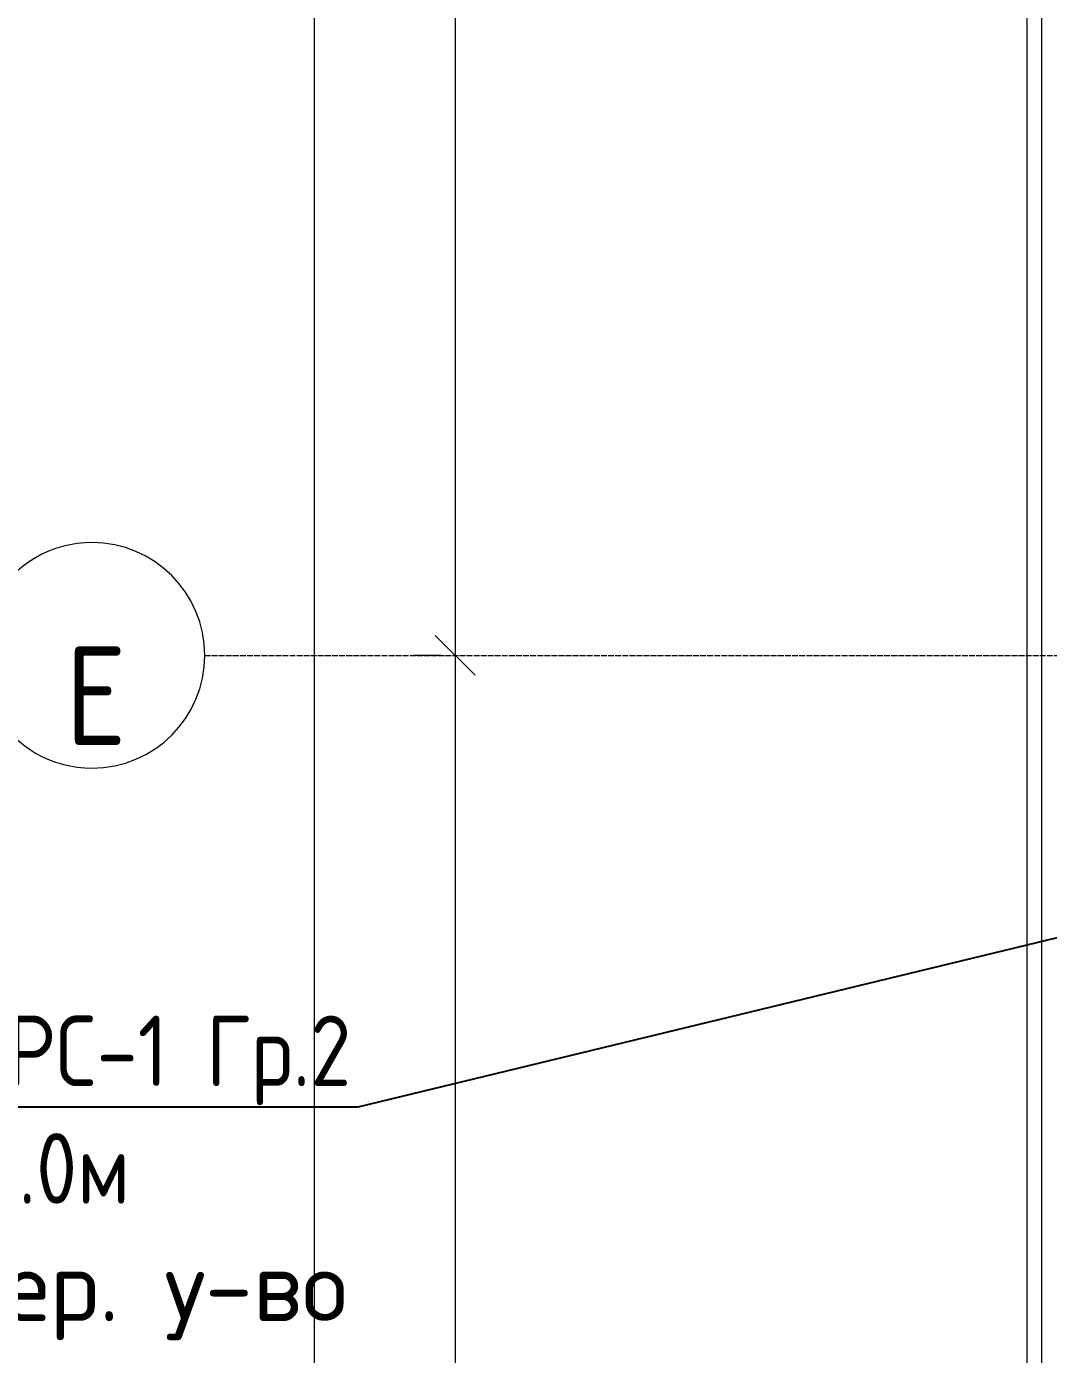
# Model space of a CAD drawing. Header units: millimetres. Extents: x -32 to 417638015, y -35 to 175284279.
# Drawn here: x 416875080 to 416878704, y 175265765 to 175270475 of the extents above; entities that cross this region are included whole.
import ezdxf
from ezdxf import colors
from ezdxf.entities.mleader import LeaderData, LeaderLine
from ezdxf.math import Vec2, Vec3

# ---------------------------------------------------------------- set-up
doc = ezdxf.new("R2010")
doc.units = ezdxf.units.MM
doc.linetypes.add('ADSK_Линия сетки', pattern=[25, 20, -2.5, 0, -2.5])
doc.layers.add('_ЭМ_Надписи', color=7, linetype='Continuous')
for name, color, linetype, lineweight in [('Оси', 253, 'Continuous', 9), ('Размеры', 7, 'Continuous', 9), ('Стены наружные', 7, 'Continuous', 18), ('ШТРИХОВКА', 252, 'Continuous', 15)]:
    doc.layers.add(name, color=color, linetype=linetype, lineweight=lineweight)
doc.styles.add('GOST Common', font='GOST_Common.ttf', dxfattribs={"width": 0.9, "height": 349.9999999999996})
doc.styles.add('GOST Common_1', font='GOST_Common.ttf', dxfattribs={"width": 0.9, "height": 250})
doc.styles.add('ЭОМ', font='isocpeur.ttf', dxfattribs={"width": 0.85, "height": 250})
doc.dimstyles.new('ADSK_Основной_2_5_мм', dxfattribs={"dimscale": 304.8, "dimtxt": 251.4287490705518, "dimasz": 0.4639107611548557, "dimexe": 0.4921259842519685, "dimexo": 0.4921259842519685, "dimgap": 0.09842519685039369, "dimtad": 1, "dimrnd": 0.01, "dimdsep": 46, "dimtxsty": 'GOST Common_1', "dimblk1": 'OBLIQUE', "dimblk2": 'OBLIQUE', "dimsah": 1, "dimcen": 0.09, "dimdle": 0.4921259842519685, "dimazin": 2, "dimtfac": 1, "dimtdec": 4, "dimtix": 1, "dimtmove": 0, "dimatfit": 3, "dimfxl": 1, "dimtvp": 1, "dimtolj": 1, "dimtzin": 0, "dimlwd": 20, "dimlwe": 20, "dimarcsym": 2})

# ---------------------------------------------------------------- blocks, each defined once
blk = doc.blocks.new('_Oblique')
at = {"color": 0, "linetype": 'ByBlock', "lineweight": -2}
blk.add_line((-0.5, -0.5), (0.5, 0.5), dxfattribs=at)
blk = doc.blocks.new('*D184')
at = {"layer": 'Defpoints', "color": 0, "transparency": 16777216}
for p in [(-8940.009156904478, 43383.69959040973), (-9039.994055764208, 333.6995904097176), (-8940.009156904594, 333.6995904097176)]:
    blk.add_point(p, dxfattribs=at)
at = {"layer": 'Размеры', "color": 0, "transparency": 16777216}
for p, q in [((-9039.994055764217, 43533.69959040973), (-9039.994055764208, 183.6995904097176)), ((-9090.009156904478, 43383.69959040973), (-9189.994055764217, 43383.69959040973)), ((-9090.009156904594, 333.6995904097176), (-9189.994055764208, 333.6995904097176))]:
    blk.add_line(p, q, dxfattribs=at)
at = {"layer": 'Размеры', "color": 0, "transparency": 16777216, "xscale": 141.4, "yscale": 141.4, "zscale": 141.4}
for p, rotation in [((-9039.994055764217, 43383.69959040973), 90), ((-9039.994055764208, 333.6995904097176), 270)]:
    blk.add_blockref('_Oblique', p, dxfattribs=dict(at, rotation=rotation))
at = {"layer": 'Размеры', "color": 0, "transparency": 16777216, "insert": (-9194.994055764204, 21858.69959040972), "char_height": 250, "width": 971.6229625099288, "attachment_point": 5, "rotation": 90, "style": 'GOST Common_1'}
blk.add_mtext('\\A1;43050', dxfattribs=at)
blk = doc.blocks.new('*D185')
at = {"layer": 'Defpoints', "color": 0, "transparency": 16777216}
for p in [(-8440.630882781119, 43383.69959040973), (-8540.615781640732, 36883.69959040973), (-8440.630882781119, 36883.69959040973)]:
    blk.add_point(p, dxfattribs=at)
at = {"layer": 'Размеры', "color": 0, "transparency": 16777216}
for p, q in [((-8540.615781640732, 43533.69959040973), (-8540.61578164073, 36733.69959040973)), ((-8590.630882781119, 43383.69959040973), (-8690.615781640732, 43383.69959040973)), ((-8590.630882781119, 36883.69959040973), (-8690.615781640732, 36883.69959040973))]:
    blk.add_line(p, q, dxfattribs=at)
at = {"layer": 'Размеры', "color": 0, "transparency": 16777216, "xscale": 141.4, "yscale": 141.4, "zscale": 141.4}
for p, rotation in [((-8540.615781640732, 43383.69959040973), 90), ((-8540.615781640732, 36883.69959040973), 270)]:
    blk.add_blockref('_Oblique', p, dxfattribs=dict(at, rotation=rotation))
at = {"layer": 'Размеры', "color": 0, "transparency": 16777216, "insert": (-8695.61578164072, 40133.69959040972), "char_height": 250, "width": 756.8431497445762, "attachment_point": 5, "rotation": 90, "style": 'GOST Common_1'}
blk.add_mtext('\\A1;6500', dxfattribs=at)
blk = doc.blocks.new('*D186')
at = {"layer": 'Defpoints', "color": 0, "transparency": 16777216}
for p in [(-8440.630882781119, 36883.69959040973), (-8540.61578164079, 20583.69959040972), (-8440.630882781177, 20583.69959040972)]:
    blk.add_point(p, dxfattribs=at)
at = {"layer": 'Размеры', "color": 0, "transparency": 16777216}
for p, q in [((-8540.615781640794, 37033.69959040973), (-8540.615781640789, 20433.69959040972)), ((-8590.630882781119, 36883.69959040973), (-8690.615781640794, 36883.69959040973)), ((-8590.630882781177, 20583.69959040972), (-8690.61578164079, 20583.69959040972))]:
    blk.add_line(p, q, dxfattribs=at)
at = {"layer": 'Размеры', "color": 0, "transparency": 16777216, "xscale": 141.4, "yscale": 141.4, "zscale": 141.4}
for p, rotation in [((-8540.615781640794, 36883.69959040973), 90), ((-8540.61578164079, 20583.69959040972), 270)]:
    blk.add_blockref('_Oblique', p, dxfattribs=dict(at, rotation=rotation))
at = {"layer": 'Размеры', "color": 0, "transparency": 16777216, "insert": (-8695.615781640781, 28733.69959040972), "char_height": 250, "width": 889.8020814564612, "attachment_point": 5, "rotation": 90, "style": 'GOST Common_1'}
blk.add_mtext('\\A1;16300', dxfattribs=at)
blk = doc.blocks.new('План 2 этажа')
at = {"lineweight": 9}
h = blk.add_hatch(dxfattribs=at)
h.set_pattern_fill('ANSI34', color=8, scale=20)
h.set_pattern_definition([(45, (686.3573730537319, 338.699590410115), (-269.4076836320746, 269.4076836320746), []), (45, (776.1599730537273, 338.699590410115), (-269.4076836320746, 269.4076836320746), []), (45, (865.9625730537227, 338.699590410115), (-269.4076836320746, 269.4076836320746), []), (45, (955.7653730537277, 338.699590410115), (-269.4076836320746, 269.4076836320746), [])])
h.paths.add_polyline_path([(44851.35737305379, 8633.699590409546), (44751.35737305379, 8633.699590409546), (44751.35737305379, 5758.699590409992), (44851.35737305379, 5758.699590409992), (44851.35737305379, 5765.756545947838)])
h.paths.add_polyline_path([(44851.35737305379, 8965.756545947945), (44141.35737305379, 8965.756545947945), (44141.35737305379, 8865.756545947945), (44751.35737305379, 8865.756545947945), (44751.35737305379, 8633.699590409546), (44851.35737305379, 8633.699590409546)])
h.paths.add_polyline_path([(43071.35737305379, 8965.756545947945), (42607.41075392498, 8965.756545947945), (42608.51118958526, 8865.756545947628), (43071.35737305379, 8865.756545947945)])
h.paths.add_polyline_path([(44839.46919659205, 4703.69959041012), (44851.35737305385, 4703.69959041012), (44851.35737305385, 5758.699590409999), (44751.35737305385, 5758.699590409999), (44751.35737305385, 4703.69959041012), (44826.35737305385, 4703.69959041012)])
h.paths.add_polyline_path([(38937.34206282522, -5867.991590473376), (39332.84206282522, -5867.991590473376), (39332.84206282522, -5096.400681382468), (38937.34206282522, -5096.400681382468)], flags=9)
h.paths.add_polyline_path([(487.3420628252206, -5523.805950022027), (882.8420628252206, -5523.805950022027), (882.8420628252206, -4752.21504093112), (487.3420628252206, -4752.21504093112)], flags=9)
h.paths.add_polyline_path([(3487.342062825221, -5523.805950022034), (3882.842062825221, -5523.805950022034), (3882.842062825221, -4752.215040931126), (3487.342062825221, -4752.215040931126)], flags=9)
h.paths.add_polyline_path([(7622.042062825232, -5523.80595002204), (8049.042062825232, -5523.80595002204), (8049.042062825232, -4752.215040931132), (7622.042062825232, -4752.215040931132)], flags=9)
h.paths.add_polyline_path([(10637.34206282522, -5523.805950022047), (11032.84206282522, -5523.805950022047), (11032.84206282522, -4752.215040931139), (10637.34206282522, -4752.215040931139)], flags=9)
h.paths.add_polyline_path([(18537.34206282522, -5523.80595002206), (18932.84206282522, -5523.80595002206), (18932.84206282522, -4752.215040931151), (18537.34206282522, -4752.215040931151)], flags=9)
h.paths.add_polyline_path([(31035.79092646157, -5523.805950022078), (31431.29092646157, -5523.805950022078), (31431.29092646157, -4752.21504093117), (31035.79092646157, -4752.21504093117)], flags=9)
h.paths.add_polyline_path([(42337.34206282522, -5523.805950022096), (42732.84206282522, -5523.805950022096), (42732.84206282522, -4752.215040931189), (42337.34206282522, -4752.215040931189)], flags=9)
h.paths.add_polyline_path([(49290.09206282522, -5523.805950022107), (49780.09206282522, -5523.805950022107), (49780.09206282522, -4752.2150409312), (49290.09206282522, -4752.2150409312)], flags=9)
h.paths.add_polyline_path([(-5981.157937174779, -5523.80595002202), (-5648.657937174779, -5523.80595002202), (-5648.657937174779, -4752.215040931112), (-5981.157937174779, -4752.215040931112)], flags=9)
h.paths.add_polyline_path([(55758.59206282522, -5523.805950022118), (56311.59206282522, -5523.805950022118), (56311.59206282522, -4752.21504093121), (55758.59206282522, -4752.21504093121)], flags=9)
h.paths.add_polyline_path([(-10042.69405789487, -119.3787014977906), (-9584.19405789487, -119.3787014977906), (-9584.19405789487, 652.2122075931175), (-10042.69405789487, 652.2122075931175)], flags=9)
h.paths.add_polyline_path([(-10026.94405789487, 8180.621298502202), (-9599.94405789487, 8180.621298502202), (-9599.94405789487, 8952.212207593111), (-10026.94405789487, 8952.212207593111)], flags=9)
h.paths.add_polyline_path([(-10011.64405789482, 12830.6212985022), (-9616.144057894824, 12830.6212985022), (-9616.144057894824, 13602.21220759311), (-10011.64405789482, 13602.21220759311)], flags=9)
h.paths.add_polyline_path([(-10042.69405789481, 20130.6212985022), (-9584.194057894812, 20130.6212985022), (-9584.194057894812, 20902.2122075931), (-10042.69405789481, 20902.2122075931)], flags=9)
h.paths.add_polyline_path([(-10011.64405789477, 36430.62129850218), (-9616.144057894766, 36430.62129850218), (-9616.144057894766, 37202.21220759309), (-10011.64405789477, 37202.21220759309)], flags=9)
h.paths.add_polyline_path([(-10058.89405789471, 42930.62129850216), (-9568.894057894708, 42930.62129850216), (-9568.894057894708, 43702.21220759307), (-10058.89405789471, 43702.21220759307)], flags=9)
h.paths.add_polyline_path([(-10026.94405789487, 1680.62129850221), (-9599.94405789487, 1680.62129850221), (-9599.94405789487, 2452.212207593117), (-10026.94405789487, 2452.212207593117)], flags=9)
h.paths.add_polyline_path([(46258.59206282522, -5523.805950022103), (46811.59206282522, -5523.805950022103), (46811.59206282522, -4752.215040931194), (46258.59206282522, -4752.215040931194)], flags=9)
at = {"layer": 'Оси', "color": 8, "linetype": 'ADSK_Линия сетки'}
blk.add_line((-9428.371165078832, 36883.69959040972), (56691.21025106538, 36883.69959040951), dxfattribs=at)
at = {"layer": 'Оси', "color": 8, "lineweight": 20}
for start, end in [(89.99999999999895, 269.999999999999), (269.999999999999, 89.99999999999895)]:
    blk.add_arc((-9828.371165078832, 36883.69959040969), 400, start, end, dxfattribs=at)
at = {"layer": 'Стены наружные', "color": 8}
for p, q in [((-6511.43030512851, 33956.8516459867), (-6511.430305128568, 43955.24222357745)), ((-6461.430305128568, 43904.90529645437), (-6461.43030512851, 33956.8516459867))]:
    blk.add_line(p, q, dxfattribs=at)
at = {"layer": 'Оси', "color": 8, "insert": (-9813.894057894766, 36740.84857122945), "char_height": 349.9999999999996, "width": 232.1999999999998, "attachment_point": 5, "line_spacing_factor": 1.022765581104984, "style": 'GOST Common'}
blk.add_mtext('\\pxqc,t0.25714,0.51429,0.77143,1.02857,1.28571,1.54286,1.8,2.05714,2.31429,2.57143,2.82857,3.08571,3.34286,3.6,3.85714,4.11429,4.37143,4.62857,4.88571,5.14286,5.4,5.65714,5.91429,6.17143,6.42857,6.68571,6.94286,7.2,7.45714,7.71429,7.97143,8.22857;{Е}', dxfattribs=at)
at = {"layer": 'Размеры', "color": 8}
for base, p1, p2, override, picture, middle in [((-9039.994055764208, 333.6995904097176), (-8940.009156904474, 43383.69959040971), (-8940.00915690459, 333.6995904097175), {"dimpost": '<>', "dimfxl": 43050, "dimlwd": 65535, "dimlwe": 65535}, '*D184', (-9194.994055764204, 21858.69959040972)), ((-8540.615781640732, 36883.69959040973), (-8440.630882781115, 43383.69959040971), (-8440.630882781115, 36883.69959040971), {"dimpost": '<>', "dimfxl": 6500, "dimlwd": 65535, "dimlwe": 65535}, '*D185', (-8695.61578164072, 40133.69959040972)), ((-8540.61578164079, 20583.69959040972), (-8440.630882781115, 36883.69959040971), (-8440.630882781174, 20583.69959040972), {"dimpost": '<>', "dimfxl": 16300, "dimlwd": 65535, "dimlwe": 65535}, '*D186', (-8695.615781640781, 28733.69959040972))]:
    dim = blk.add_linear_dim(base=base, p1=p1, p2=p2, angle=90, dimstyle='ADSK_Основной_2_5_мм', override=override, dxfattribs=at)
    dim.commit()
    dim.dimension.update_dxf_attribs({"geometry": picture, "text_midpoint": middle})

msp = doc.modelspace()

# ---------------------------------------------------------------- block references
at = {"layer": 'ШТРИХОВКА'}
msp.add_blockref('План 2 этажа', (416885140.0062945, 175231360.8653707), dxfattribs=at)

# ---------------------------------------------------------------- next in the draw order: leaders
at = {"layer": '_ЭМ_Надписи', "color": 7, "ltscale": 5}
ml = msp.add_multileader_mtext('Standard', dxfattribs=at)
ml.set_content('{\\fGOST Common|b0|i0|c204|p34;\\W0.9;\\C256;2ЩРС-1\\fISOCPEUR|b0|i0|c204|p34;\\W0.85; Гр.1 \\PРезерв\\P\\fGOST Common|b0|i0|c0|p34;\\W0.9;h=\\fGOST Common|b0|i0|c204|p34;1\\fGOST Common|b0|i0|c0|p34;.\\fGOST Common|b0|i0|c204|p34;8м}', color=1, style='ЭОМ')
ml.set_leader_properties()
ml.build(insert=Vec2(0, 0))
ml.multileader.update_dxf_attribs({"text_left_attachment_type": 6, "text_right_attachment_type": 6, "dogleg_length": 0, "arrow_head_size": 200})
ctx = ml.context
ctx.base_point, ctx.char_height, ctx.arrow_head_size, ctx.landing_gap_size, ctx.plane_origin = Vec3(416874523.6091432, 175272365.3759835), 250, 200, 0, Vec3(416856276.0063294, 175285366.5004098)
ctx.left_attachment, ctx.right_attachment = 6, 6
notes = []
notes.append((ctx, [(1, (1, 1, 0), (416876087.3591432, 175272365.3759835), (-1, 0), 0, [(1, [(416879428.5759894, 175269662.9523771), (416885500.4647688, 175268575.0577286)], 0, [])])]))
ctx.mtext.insert, ctx.mtext.width, ctx.mtext.defined_height, ctx.mtext.flow_direction = Vec3(416874523.6091432, 175272665.3759835), 2880, 545.6159617257083, 5
ml = msp.add_multileader_mtext('Standard', dxfattribs=at)
ml.set_content('{\\fGOST Common|b0|i0|c204|p34;\\W0.9;\\C256;2ЩРС-1\\fISOCPEUR|b0|i0|c204|p34;\\W0.85; Гр.2\\Ph=2.0м\\P\\W1;\\C0;Итер. у-во}', color=1, style='ЭОМ')
ml.set_leader_properties()
ml.build(insert=Vec2(0, 0))
ml.multileader.update_dxf_attribs({"text_left_attachment_type": 6, "text_right_attachment_type": 6, "dogleg_length": 0, "arrow_head_size": 200})
ctx = ml.context
ctx.base_point, ctx.char_height, ctx.arrow_head_size, ctx.landing_gap_size, ctx.plane_origin = Vec3(416874604.7171989, 175266642.078563), 250, 200, 0, Vec3(416871082.9172116, 175275657.6142285)
ctx.left_attachment, ctx.right_attachment = 6, 6
notes.append((ctx, [(1, (1, 1, 0), (416876254.7171989, 175266642.078563), (-1, 0), 0, [(0, [(416882230.5759894, 175268091.0577286)], 0, [])])]))
ctx.mtext.insert, ctx.mtext.width, ctx.mtext.flow_direction = Vec3(416874604.7171989, 175266967.078563), 2879.262652535923, 5
ml = msp.add_multileader_mtext('Standard', dxfattribs=at)
ml.set_content('{\\fGOST Common|b0|i0|c0|p34;\\W0.9;\\C256;2\\fGOST Common|b0|i0|c204|p34;ЩРС-1\\fISOCPEUR|b0|i0|c204|p34;\\W0.85; Гр.2\\P\\W1;\\C0;Раб.место учителя, ноутбук}', color=1, style='ЭОМ')
ml.set_leader_properties()
ml.build(insert=Vec2(0, 0))
ml.multileader.update_dxf_attribs({"text_left_attachment_type": 6, "text_right_attachment_type": 6, "dogleg_length": 0, "arrow_head_size": 200})
ctx = ml.context
ctx.base_point, ctx.char_height, ctx.arrow_head_size, ctx.landing_gap_size, ctx.plane_origin = Vec3(416874469.5221552, 175264286.9243079, -64.26463315267222), 250, 200, 0, Vec3(416857628.2368551, 175274836.8562895, -64.26463315267222)
ctx.left_attachment, ctx.right_attachment = 6, 6
notes.append((ctx, [(1, (1, 1, 0), (416877207.0221552, 175264286.9243079, -64.26463315267222), (-1, 0), 0, [(0, [(416880057.4839495, 175266327.9643228, -64.26463315267222)], 0, [])])]))
ctx.mtext.insert, ctx.mtext.width, ctx.mtext.defined_height, ctx.mtext.flow_direction = Vec3(416874469.5221552, 175264611.9243079, -64.26463315267222), 2880, 545.6159617257083, 5
for ctx, leaders in notes:
    for number, flags, end, landing, length, lines in leaders:
        leader = LeaderData()
        leader.index, (leader.has_last_leader_line, leader.has_dogleg_vector, leader.attachment_direction) = number, flags
        leader.last_leader_point, leader.dogleg_vector, leader.dogleg_length = Vec3(end), Vec3(landing), length
        for number, points, colour, breaks in lines:
            line = LeaderLine()
            line.index, line.vertices, line.color, line.breaks = number, Vec3.list(points), colors.encode_raw_color(colour), breaks
            leader.lines.append(line)
        ctx.leaders.append(leader)

doc.saveas('drawing.dxf')
